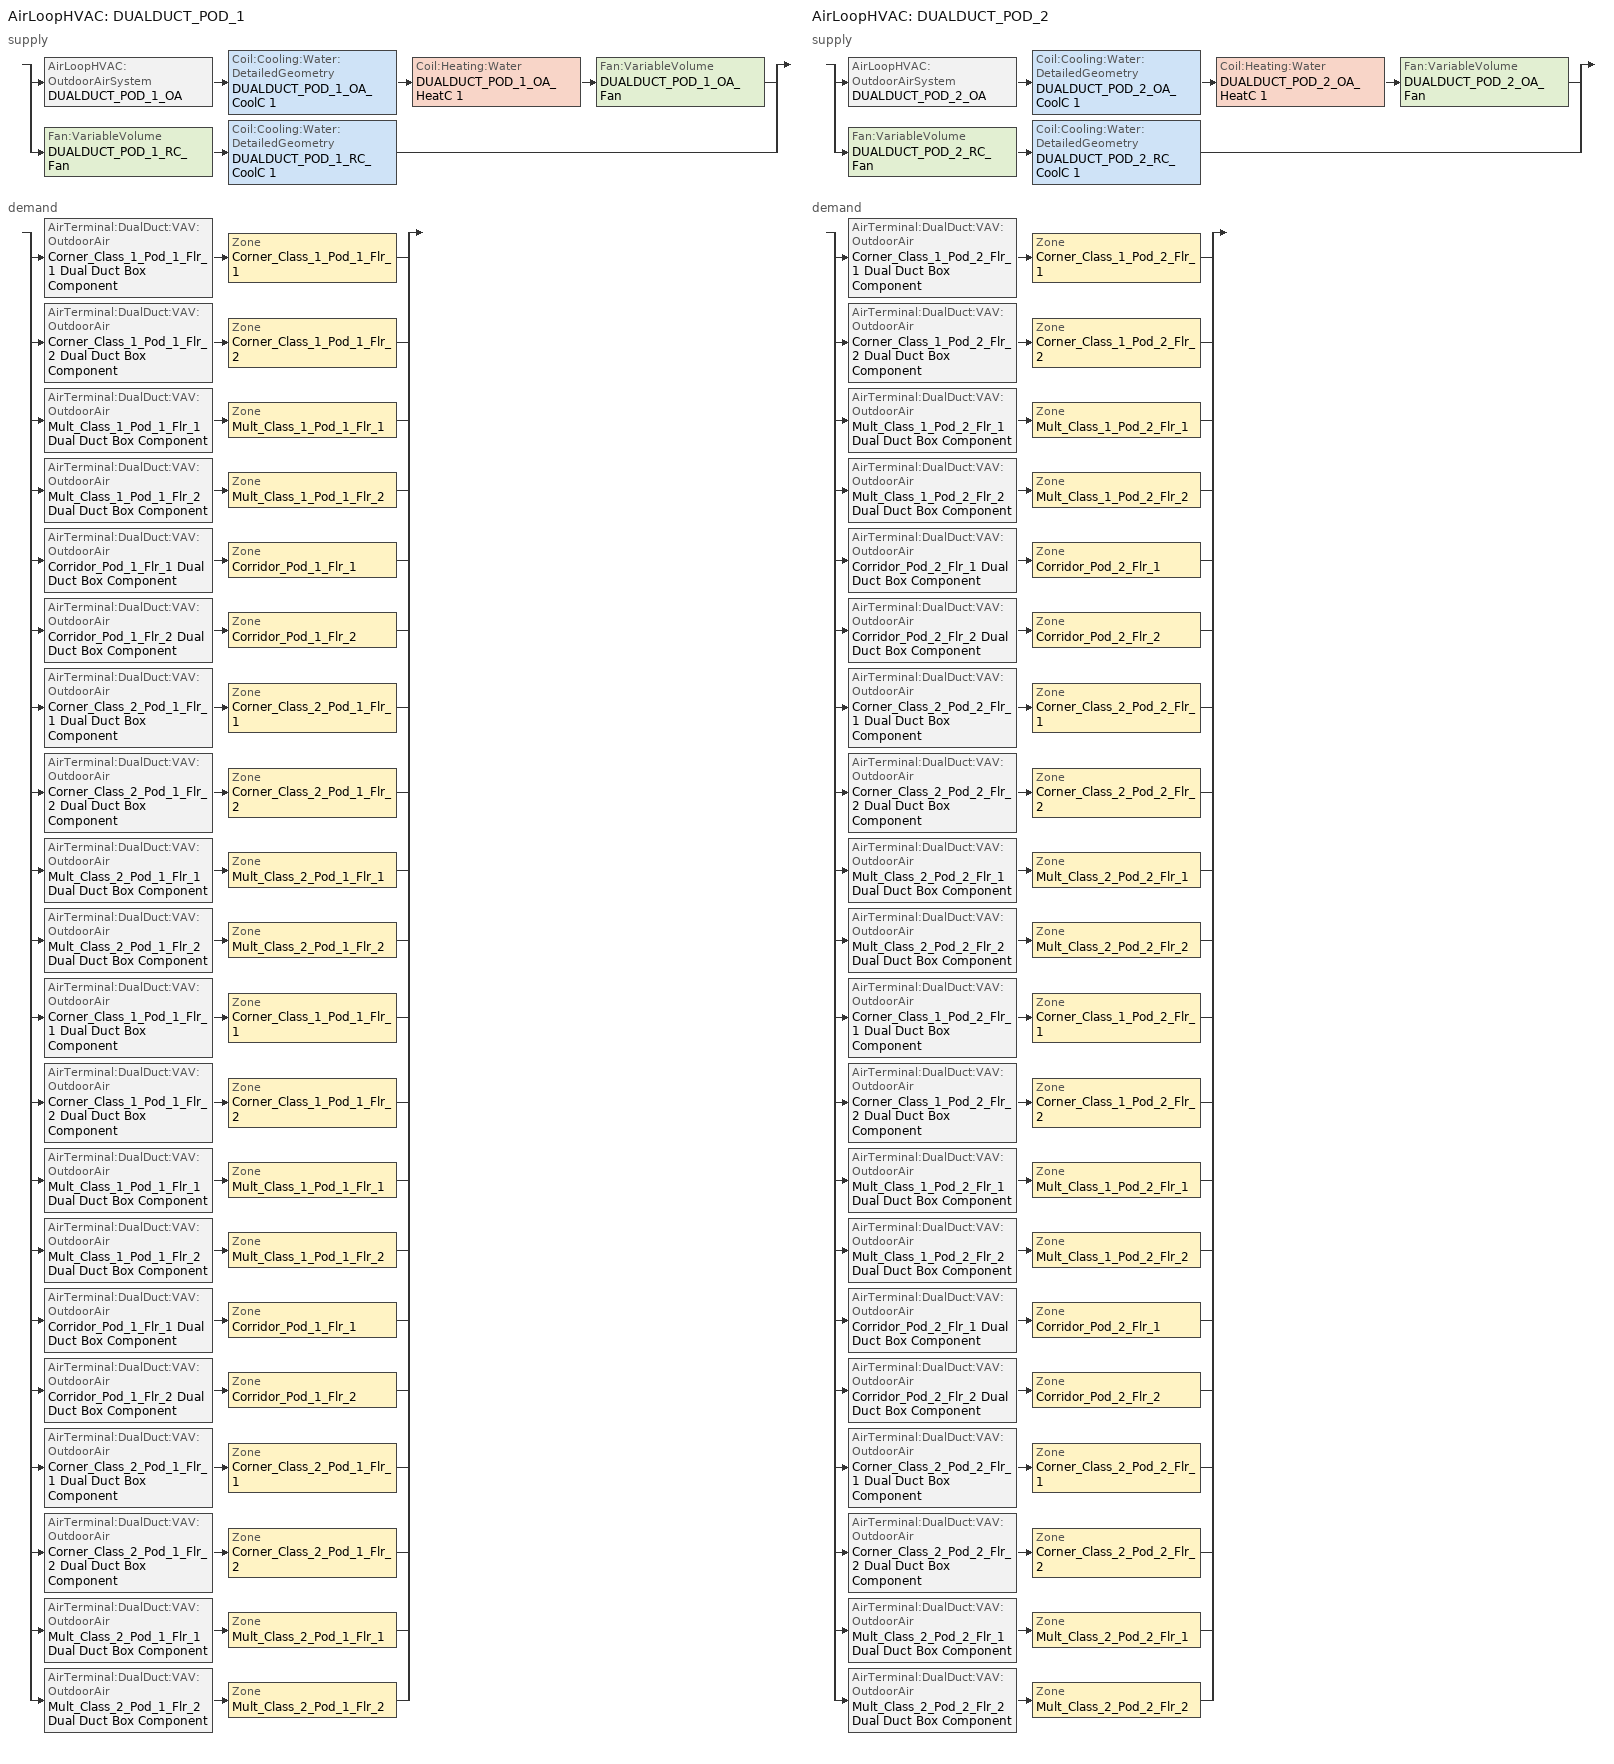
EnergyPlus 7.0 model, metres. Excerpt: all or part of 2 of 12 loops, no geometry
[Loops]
AirLoopHVAC 'DUALDUCT_POD_1'
 supply: split
  | AirLoopHVAC:OutdoorAirSystem 'DUALDUCT_POD_1_OA' > Coil:Cooling:Water:DetailedGeometry 'DUALDUCT_POD_1_OA_CoolC 1' > Coil:Heating:Water 'DUALDUCT_POD_1_OA_HeatC 1' > Fan:VariableVolume 'DUALDUCT_POD_1_OA_Fan'
  | Fan:VariableVolume 'DUALDUCT_POD_1_RC_Fan' > Coil:Cooling:Water:DetailedGeometry 'DUALDUCT_POD_1_RC_CoolC 1'
 demand: split
  | AirTerminal:DualDuct:VAV:OutdoorAir 'Corner_Class_1_Pod_1_Flr_1 Dual Duct Box Component' > Zone 'Corner_Class_1_Pod_1_Flr_1'
  | AirTerminal:DualDuct:VAV:OutdoorAir 'Corner_Class_1_Pod_1_Flr_2 Dual Duct Box Component' > Zone 'Corner_Class_1_Pod_1_Flr_2'
  | AirTerminal:DualDuct:VAV:OutdoorAir 'Mult_Class_1_Pod_1_Flr_1 Dual Duct Box Component' > Zone 'Mult_Class_1_Pod_1_Flr_1'
  | AirTerminal:DualDuct:VAV:OutdoorAir 'Mult_Class_1_Pod_1_Flr_2 Dual Duct Box Component' > Zone 'Mult_Class_1_Pod_1_Flr_2'
  | AirTerminal:DualDuct:VAV:OutdoorAir 'Corridor_Pod_1_Flr_1 Dual Duct Box Component' > Zone 'Corridor_Pod_1_Flr_1'
  | AirTerminal:DualDuct:VAV:OutdoorAir 'Corridor_Pod_1_Flr_2 Dual Duct Box Component' > Zone 'Corridor_Pod_1_Flr_2'
  | AirTerminal:DualDuct:VAV:OutdoorAir 'Corner_Class_2_Pod_1_Flr_1 Dual Duct Box Component' > Zone 'Corner_Class_2_Pod_1_Flr_1'
  | AirTerminal:DualDuct:VAV:OutdoorAir 'Corner_Class_2_Pod_1_Flr_2 Dual Duct Box Component' > Zone 'Corner_Class_2_Pod_1_Flr_2'
  | AirTerminal:DualDuct:VAV:OutdoorAir 'Mult_Class_2_Pod_1_Flr_1 Dual Duct Box Component' > Zone 'Mult_Class_2_Pod_1_Flr_1'
  | AirTerminal:DualDuct:VAV:OutdoorAir 'Mult_Class_2_Pod_1_Flr_2 Dual Duct Box Component' > Zone 'Mult_Class_2_Pod_1_Flr_2'
  | AirTerminal:DualDuct:VAV:OutdoorAir 'Corner_Class_1_Pod_1_Flr_1 Dual Duct Box Component' > Zone 'Corner_Class_1_Pod_1_Flr_1'
  | AirTerminal:DualDuct:VAV:OutdoorAir 'Corner_Class_1_Pod_1_Flr_2 Dual Duct Box Component' > Zone 'Corner_Class_1_Pod_1_Flr_2'
  | AirTerminal:DualDuct:VAV:OutdoorAir 'Mult_Class_1_Pod_1_Flr_1 Dual Duct Box Component' > Zone 'Mult_Class_1_Pod_1_Flr_1'
  | AirTerminal:DualDuct:VAV:OutdoorAir 'Mult_Class_1_Pod_1_Flr_2 Dual Duct Box Component' > Zone 'Mult_Class_1_Pod_1_Flr_2'
  | AirTerminal:DualDuct:VAV:OutdoorAir 'Corridor_Pod_1_Flr_1 Dual Duct Box Component' > Zone 'Corridor_Pod_1_Flr_1'
  | AirTerminal:DualDuct:VAV:OutdoorAir 'Corridor_Pod_1_Flr_2 Dual Duct Box Component' > Zone 'Corridor_Pod_1_Flr_2'
  | AirTerminal:DualDuct:VAV:OutdoorAir 'Corner_Class_2_Pod_1_Flr_1 Dual Duct Box Component' > Zone 'Corner_Class_2_Pod_1_Flr_1'
  | AirTerminal:DualDuct:VAV:OutdoorAir 'Corner_Class_2_Pod_1_Flr_2 Dual Duct Box Component' > Zone 'Corner_Class_2_Pod_1_Flr_2'
  | AirTerminal:DualDuct:VAV:OutdoorAir 'Mult_Class_2_Pod_1_Flr_1 Dual Duct Box Component' > Zone 'Mult_Class_2_Pod_1_Flr_1'
  | AirTerminal:DualDuct:VAV:OutdoorAir 'Mult_Class_2_Pod_1_Flr_2 Dual Duct Box Component' > Zone 'Mult_Class_2_Pod_1_Flr_2'
AirLoopHVAC 'DUALDUCT_POD_2'
 supply: split
  | AirLoopHVAC:OutdoorAirSystem 'DUALDUCT_POD_2_OA' > Coil:Cooling:Water:DetailedGeometry 'DUALDUCT_POD_2_OA_CoolC 1' > Coil:Heating:Water 'DUALDUCT_POD_2_OA_HeatC 1' > Fan:VariableVolume 'DUALDUCT_POD_2_OA_Fan'
  | Fan:VariableVolume 'DUALDUCT_POD_2_RC_Fan' > Coil:Cooling:Water:DetailedGeometry 'DUALDUCT_POD_2_RC_CoolC 1'
 demand: split
  | AirTerminal:DualDuct:VAV:OutdoorAir 'Corner_Class_1_Pod_2_Flr_1 Dual Duct Box Component' > Zone 'Corner_Class_1_Pod_2_Flr_1'
  | AirTerminal:DualDuct:VAV:OutdoorAir 'Corner_Class_1_Pod_2_Flr_2 Dual Duct Box Component' > Zone 'Corner_Class_1_Pod_2_Flr_2'
  | AirTerminal:DualDuct:VAV:OutdoorAir 'Mult_Class_1_Pod_2_Flr_1 Dual Duct Box Component' > Zone 'Mult_Class_1_Pod_2_Flr_1'
  | AirTerminal:DualDuct:VAV:OutdoorAir 'Mult_Class_1_Pod_2_Flr_2 Dual Duct Box Component' > Zone 'Mult_Class_1_Pod_2_Flr_2'
  | AirTerminal:DualDuct:VAV:OutdoorAir 'Corridor_Pod_2_Flr_1 Dual Duct Box Component' > Zone 'Corridor_Pod_2_Flr_1'
  | AirTerminal:DualDuct:VAV:OutdoorAir 'Corridor_Pod_2_Flr_2 Dual Duct Box Component' > Zone 'Corridor_Pod_2_Flr_2'
  | AirTerminal:DualDuct:VAV:OutdoorAir 'Corner_Class_2_Pod_2_Flr_1 Dual Duct Box Component' > Zone 'Corner_Class_2_Pod_2_Flr_1'
  | AirTerminal:DualDuct:VAV:OutdoorAir 'Corner_Class_2_Pod_2_Flr_2 Dual Duct Box Component' > Zone 'Corner_Class_2_Pod_2_Flr_2'
  | AirTerminal:DualDuct:VAV:OutdoorAir 'Mult_Class_2_Pod_2_Flr_1 Dual Duct Box Component' > Zone 'Mult_Class_2_Pod_2_Flr_1'
  | AirTerminal:DualDuct:VAV:OutdoorAir 'Mult_Class_2_Pod_2_Flr_2 Dual Duct Box Component' > Zone 'Mult_Class_2_Pod_2_Flr_2'
  | AirTerminal:DualDuct:VAV:OutdoorAir 'Corner_Class_1_Pod_2_Flr_1 Dual Duct Box Component' > Zone 'Corner_Class_1_Pod_2_Flr_1'
  | AirTerminal:DualDuct:VAV:OutdoorAir 'Corner_Class_1_Pod_2_Flr_2 Dual Duct Box Component' > Zone 'Corner_Class_1_Pod_2_Flr_2'
  | AirTerminal:DualDuct:VAV:OutdoorAir 'Mult_Class_1_Pod_2_Flr_1 Dual Duct Box Component' > Zone 'Mult_Class_1_Pod_2_Flr_1'
  | AirTerminal:DualDuct:VAV:OutdoorAir 'Mult_Class_1_Pod_2_Flr_2 Dual Duct Box Component' > Zone 'Mult_Class_1_Pod_2_Flr_2'
  | AirTerminal:DualDuct:VAV:OutdoorAir 'Corridor_Pod_2_Flr_1 Dual Duct Box Component' > Zone 'Corridor_Pod_2_Flr_1'
  | AirTerminal:DualDuct:VAV:OutdoorAir 'Corridor_Pod_2_Flr_2 Dual Duct Box Component' > Zone 'Corridor_Pod_2_Flr_2'
  | AirTerminal:DualDuct:VAV:OutdoorAir 'Corner_Class_2_Pod_2_Flr_1 Dual Duct Box Component' > Zone 'Corner_Class_2_Pod_2_Flr_1'
  | AirTerminal:DualDuct:VAV:OutdoorAir 'Corner_Class_2_Pod_2_Flr_2 Dual Duct Box Component' > Zone 'Corner_Class_2_Pod_2_Flr_2'
  | AirTerminal:DualDuct:VAV:OutdoorAir 'Mult_Class_2_Pod_2_Flr_1 Dual Duct Box Component' > Zone 'Mult_Class_2_Pod_2_Flr_1'
  | AirTerminal:DualDuct:VAV:OutdoorAir 'Mult_Class_2_Pod_2_Flr_2 Dual Duct Box Component' > Zone 'Mult_Class_2_Pod_2_Flr_2'
[Sizing:Zone] Zone Cooling Design Supply Air Temperature {C}=14; Zone Heating Design Supply Air Temperature {C}=40; Zone Cooling Design Supply Air Humidity Ratio {kg-H20/kg-air}=0.0085; Zone Heating Design Supply Air Humidity Ratio {kg-H20/kg-air}=0.008; Cooling Design Air Flow Method {Flow/Zone | DesignDay | DesignDayWithLimit}=DesignDay; Cooling Minimum Air Flow Fraction=0; Heating Design Air Flow Method {Flow/Zone | DesignDay}=DesignDay; Heating Design Air Flow Rate=0; Design Zone Air Distribution Effectiveness in Cooling Mode=1; Design Zone Air Distribution Effectiveness in Heating Mode=1
Name | Design Specification Outdoor Air Object
Corner_Class_1_Pod_1_Flr_1 | Corner_Class_1_Pod_1_Flr_1 OA Design Spec
Corner_Class_1_Pod_1_Flr_2 | Corner_Class_1_Pod_1_Flr_2 OA Design Spec
Mult_Class_1_Pod_1_Flr_1 | Mult_Class_1_Pod_1_Flr_1 OA Design Spec
Mult_Class_1_Pod_1_Flr_2 | Mult_Class_1_Pod_1_Flr_2 OA Design Spec
Corridor_Pod_1_Flr_1 | Corridor_Pod_1_Flr_1 OA Design Spec
Corridor_Pod_1_Flr_2 | Corridor_Pod_1_Flr_2 OA Design Spec
Corner_Class_2_Pod_1_Flr_1 | Corner_Class_2_Pod_1_Flr_1 OA Design Spec
Corner_Class_2_Pod_1_Flr_2 | Corner_Class_2_Pod_1_Flr_2 OA Design Spec
Mult_Class_2_Pod_1_Flr_1 | Mult_Class_2_Pod_1_Flr_1 OA Design Spec
Mult_Class_2_Pod_1_Flr_2 | Mult_Class_2_Pod_1_Flr_2 OA Design Spec
Corner_Class_1_Pod_2_Flr_1 | Corner_Class_1_Pod_2_Flr_1 OA Design Spec
Corner_Class_1_Pod_2_Flr_2 | Corner_Class_1_Pod_2_Flr_2 OA Design Spec
Mult_Class_1_Pod_2_Flr_1 | Mult_Class_1_Pod_2_Flr_1 OA Design Spec
Mult_Class_1_Pod_2_Flr_2 | Mult_Class_1_Pod_2_Flr_2 OA Design Spec
Corridor_Pod_2_Flr_1 | Corridor_Pod_2_Flr_1 OA Design Spec
Corridor_Pod_2_Flr_2 | Corridor_Pod_2_Flr_2 OA Design Spec
Corner_Class_2_Pod_2_Flr_1 | Corner_Class_2_Pod_2_Flr_1 OA Design Spec
Corner_Class_2_Pod_2_Flr_2 | Corner_Class_2_Pod_2_Flr_2 OA Design Spec
Mult_Class_2_Pod_2_Flr_1 | Mult_Class_2_Pod_2_Flr_1 OA Design Spec
Mult_Class_2_Pod_2_Flr_2 | Mult_Class_2_Pod_2_Flr_2 OA Design Spec
[DesignSpecification:OutdoorAir] Outdoor Air Flow Air Changes per Hour {1/hr}=0
Name | Outdoor Air Method | Outdoor Air Flow Per Person {m3/s-person} | Outdoor Air Flow Per Zone Floor Area {m3/s-m2} | Outdoor Air Flow Per Zone {m3/s} | Outdoor Air Flow per Person {m3/s-person} | Outdoor Air Flow per Zone Floor Area {m3/s-m2} | Outdoor Air Flow per Zone {m3/s} | Outdoor Air Flow Rate Fraction Schedule
Corner_Class_1_Pod_1_Flr_1 OA Design Spec; Corner_Class_1_Pod_1_Flr_2 OA Design Spec; Mult_Class_1_Pod_1_Flr_1 OA Design Spec; Mult_Class_1_Pod_1_Flr_2 OA Design Spec; Corner_Class_2_Pod_1_Flr_1 OA Design Spec; Corner_Class_2_Pod_1_Flr_2 OA Design Spec; Mult_Class_2_Pod_1_Flr_1 OA Design Spec; Mult_Class_2_Pod_1_Flr_2 OA Design Spec; Corner_Class_1_Pod_2_Flr_1 OA Design Spec; Corner_Class_1_Pod_2_Flr_2 OA Design Spec; Mult_Class_1_Pod_2_Flr_1 OA Design Spec; Mult_Class_1_Pod_2_Flr_2 OA Design Spec; Corner_Class_2_Pod_2_Flr_1 OA Design Spec; Corner_Class_2_Pod_2_Flr_2 OA Design Spec; Mult_Class_2_Pod_2_Flr_1 OA Design Spec; Mult_Class_2_Pod_2_Flr_2 OA Design Spec | Sum | 0.004719 | 0.00061 | 0
Corner_Class_1_Pod_1_Flr_1 Dual Duct Box OA Design Spec; Corner_Class_1_Pod_1_Flr_2 Dual Duct Box OA Design Spec; Mult_Class_1_Pod_1_Flr_1 Dual Duct Box OA Design Spec; Mult_Class_1_Pod_1_Flr_2 Dual Duct Box OA Design Spec; Corner_Class_2_Pod_1_Flr_1 Dual Duct Box OA Design Spec; Corner_Class_2_Pod_1_Flr_2 Dual Duct Box OA Design Spec; Mult_Class_2_Pod_1_Flr_1 Dual Duct Box OA Design Spec; Mult_Class_2_Pod_1_Flr_2 Dual Duct Box OA Design Spec; Corner_Class_1_Pod_2_Flr_1 Dual Duct Box OA Design Spec; Corner_Class_1_Pod_2_Flr_2 Dual Duct Box OA Design Spec; Mult_Class_1_Pod_2_Flr_1 Dual Duct Box OA Design Spec; Mult_Class_1_Pod_2_Flr_2 Dual Duct Box OA Design Spec; Corner_Class_2_Pod_2_Flr_1 Dual Duct Box OA Design Spec; Corner_Class_2_Pod_2_Flr_2 Dual Duct Box OA Design Spec; Mult_Class_2_Pod_2_Flr_1 Dual Duct Box OA Design Spec; Mult_Class_2_Pod_2_Flr_2 Dual Duct Box OA Design Spec | Sum |  |  |  | 0.004719 | 0.00061 | 0 | MinOA_Sched
Corridor_Pod_1_Flr_1 OA Design Spec; Corridor_Pod_1_Flr_2 OA Design Spec; Corridor_Pod_2_Flr_1 OA Design Spec; Corridor_Pod_2_Flr_2 OA Design Spec | Flow/Zone | 0 | 0 | 0.0976
Corridor_Pod_1_Flr_1 Dual Duct Box OA Design Spec; Corridor_Pod_1_Flr_2 Dual Duct Box OA Design Spec; Corridor_Pod_2_Flr_1 Dual Duct Box OA Design Spec; Corridor_Pod_2_Flr_2 Dual Duct Box OA Design Spec | Flow/Zone |  |  |  | 0 | 0 | 0.0976 | MinOA_Sched
[ZoneControl:Thermostat] Control Type Schedule=Dual Zone Control Type Sched
Name | Zone | Control 1
Corner_Class_1_Pod_1_Flr_1 Thermostat | Corner_Class_1_Pod_1_Flr_1 | Corner_Class_1_Pod_1_Flr_1 DualSPSched
Corner_Class_1_Pod_1_Flr_2 Thermostat | Corner_Class_1_Pod_1_Flr_2 | Corner_Class_1_Pod_1_Flr_2 DualSPSched
Mult_Class_1_Pod_1_Flr_1 Thermostat | Mult_Class_1_Pod_1_Flr_1 | Mult_Class_1_Pod_1_Flr_1 DualSPSched
Mult_Class_1_Pod_1_Flr_2 Thermostat | Mult_Class_1_Pod_1_Flr_2 | Mult_Class_1_Pod_1_Flr_2 DualSPSched
Corridor_Pod_1_Flr_1 Thermostat | Corridor_Pod_1_Flr_1 | Corridor_Pod_1_Flr_1 DualSPSched
Corridor_Pod_1_Flr_2 Thermostat | Corridor_Pod_1_Flr_2 | Corridor_Pod_1_Flr_2 DualSPSched
Corner_Class_2_Pod_1_Flr_1 Thermostat | Corner_Class_2_Pod_1_Flr_1 | Corner_Class_2_Pod_1_Flr_1 DualSPSched
Corner_Class_2_Pod_1_Flr_2 Thermostat | Corner_Class_2_Pod_1_Flr_2 | Corner_Class_2_Pod_1_Flr_2 DualSPSched
Mult_Class_2_Pod_1_Flr_1 Thermostat | Mult_Class_2_Pod_1_Flr_1 | Mult_Class_2_Pod_1_Flr_1 DualSPSched
Mult_Class_2_Pod_1_Flr_2 Thermostat | Mult_Class_2_Pod_1_Flr_2 | Mult_Class_2_Pod_1_Flr_2 DualSPSched
Corner_Class_1_Pod_2_Flr_1 Thermostat | Corner_Class_1_Pod_2_Flr_1 | Corner_Class_1_Pod_2_Flr_1 DualSPSched
Corner_Class_1_Pod_2_Flr_2 Thermostat | Corner_Class_1_Pod_2_Flr_2 | Corner_Class_1_Pod_2_Flr_2 DualSPSched
Mult_Class_1_Pod_2_Flr_1 Thermostat | Mult_Class_1_Pod_2_Flr_1 | Mult_Class_1_Pod_2_Flr_1 DualSPSched
Mult_Class_1_Pod_2_Flr_2 Thermostat | Mult_Class_1_Pod_2_Flr_2 | Mult_Class_1_Pod_2_Flr_2 DualSPSched
Corridor_Pod_2_Flr_1 Thermostat | Corridor_Pod_2_Flr_1 | Corridor_Pod_2_Flr_1 DualSPSched
Corridor_Pod_2_Flr_2 Thermostat | Corridor_Pod_2_Flr_2 | Corridor_Pod_2_Flr_2 DualSPSched
Corner_Class_2_Pod_2_Flr_1 Thermostat | Corner_Class_2_Pod_2_Flr_1 | Corner_Class_2_Pod_2_Flr_1 DualSPSched
Corner_Class_2_Pod_2_Flr_2 Thermostat | Corner_Class_2_Pod_2_Flr_2 | Corner_Class_2_Pod_2_Flr_2 DualSPSched
Mult_Class_2_Pod_2_Flr_1 Thermostat | Mult_Class_2_Pod_2_Flr_1 | Mult_Class_2_Pod_2_Flr_1 DualSPSched
Mult_Class_2_Pod_2_Flr_2 Thermostat | Mult_Class_2_Pod_2_Flr_2 | Mult_Class_2_Pod_2_Flr_2 DualSPSched
[ThermostatSetpoint:DualSetpoint] Heating Setpoint Temperature Schedule=HtgSetP_Sch; Cooling Setpoint Temperature Schedule=ClgSetP_Sch
Corner_Class_1_Pod_1_Flr_1 DualSPSched; Corner_Class_1_Pod_1_Flr_2 DualSPSched; Mult_Class_1_Pod_1_Flr_1 DualSPSched; Mult_Class_1_Pod_1_Flr_2 DualSPSched; Corridor_Pod_1_Flr_1 DualSPSched; Corridor_Pod_1_Flr_2 DualSPSched; Corner_Class_2_Pod_1_Flr_1 DualSPSched; Corner_Class_2_Pod_1_Flr_2 DualSPSched; Mult_Class_2_Pod_1_Flr_1 DualSPSched; Mult_Class_2_Pod_1_Flr_2 DualSPSched; Corner_Class_1_Pod_2_Flr_1 DualSPSched; Corner_Class_1_Pod_2_Flr_2 DualSPSched; Mult_Class_1_Pod_2_Flr_1 DualSPSched; Mult_Class_1_Pod_2_Flr_2 DualSPSched; Corridor_Pod_2_Flr_1 DualSPSched; Corridor_Pod_2_Flr_2 DualSPSched; Corner_Class_2_Pod_2_Flr_1 DualSPSched; Corner_Class_2_Pod_2_Flr_2 DualSPSched; Mult_Class_2_Pod_2_Flr_1 DualSPSched; Mult_Class_2_Pod_2_Flr_2 DualSPSched
[Zone equipment]
Corner_Class_1_Pod_1_Flr_1: Corner_Class_1_Pod_1_Flr_1 Dual Duct Box Component, Corner_Class_1_Pod_1_Flr_1 Baseboard Heater
Corner_Class_1_Pod_1_Flr_2: Corner_Class_1_Pod_1_Flr_2 Dual Duct Box Component, Corner_Class_1_Pod_1_Flr_2 Baseboard Heater
Mult_Class_1_Pod_1_Flr_1: Mult_Class_1_Pod_1_Flr_1 Dual Duct Box Component, Mult_Class_1_Pod_1_Flr_1 Baseboard Heater
Mult_Class_1_Pod_1_Flr_2: Mult_Class_1_Pod_1_Flr_2 Dual Duct Box Component, Mult_Class_1_Pod_1_Flr_2 Baseboard Heater
Corridor_Pod_1_Flr_1: Corridor_Pod_1_Flr_1 Dual Duct Box Component, Corridor_Pod_1_Flr_1 Baseboard Heater
Corridor_Pod_1_Flr_2: Corridor_Pod_1_Flr_2 Dual Duct Box Component, Corridor_Pod_1_Flr_2 Baseboard Heater
Corner_Class_2_Pod_1_Flr_1: Corner_Class_2_Pod_1_Flr_1 Dual Duct Box Component, Corner_Class_2_Pod_1_Flr_1 Baseboard Heater
Corner_Class_2_Pod_1_Flr_2: Corner_Class_2_Pod_1_Flr_2 Dual Duct Box Component, Corner_Class_2_Pod_1_Flr_2 Baseboard Heater
Mult_Class_2_Pod_1_Flr_1: Mult_Class_2_Pod_1_Flr_1 Dual Duct Box Component, Mult_Class_2_Pod_1_Flr_1 Baseboard Heater
Mult_Class_2_Pod_1_Flr_2: Mult_Class_2_Pod_1_Flr_2 Dual Duct Box Component, Mult_Class_2_Pod_1_Flr_2 Baseboard Heater
Corner_Class_1_Pod_2_Flr_1: Corner_Class_1_Pod_2_Flr_1 Dual Duct Box Component, Corner_Class_1_Pod_2_Flr_1 Baseboard Heater
Corner_Class_1_Pod_2_Flr_2: Corner_Class_1_Pod_2_Flr_2 Dual Duct Box Component, Corner_Class_1_Pod_2_Flr_2 Baseboard Heater
Mult_Class_1_Pod_2_Flr_1: Mult_Class_1_Pod_2_Flr_1 Dual Duct Box Component, Mult_Class_1_Pod_2_Flr_1 Baseboard Heater
Mult_Class_1_Pod_2_Flr_2: Mult_Class_1_Pod_2_Flr_2 Dual Duct Box Component, Mult_Class_1_Pod_2_Flr_2 Baseboard Heater
Corridor_Pod_2_Flr_1: Corridor_Pod_2_Flr_1 Dual Duct Box Component, Corridor_Pod_2_Flr_1 Baseboard Heater
Corridor_Pod_2_Flr_2: Corridor_Pod_2_Flr_2 Dual Duct Box Component, Corridor_Pod_2_Flr_2 Baseboard Heater
Corner_Class_2_Pod_2_Flr_1: Corner_Class_2_Pod_2_Flr_1 Dual Duct Box Component, Corner_Class_2_Pod_2_Flr_1 Baseboard Heater
Corner_Class_2_Pod_2_Flr_2: Corner_Class_2_Pod_2_Flr_2 Dual Duct Box Component, Corner_Class_2_Pod_2_Flr_2 Baseboard Heater
Mult_Class_2_Pod_2_Flr_1: Mult_Class_2_Pod_2_Flr_1 Dual Duct Box Component, Mult_Class_2_Pod_2_Flr_1 Baseboard Heater
Mult_Class_2_Pod_2_Flr_2: Mult_Class_2_Pod_2_Flr_2 Dual Duct Box Component, Mult_Class_2_Pod_2_Flr_2 Baseboard Heater
[AirTerminal:DualDuct:VAV:OutdoorAir] Availability Schedule=ALWAYS_ON; Maximum Damper Air Flow Rate {m3/s}=AUTOSIZE
Name | Design Specification Outdoor Air Object | Per Person Ventilation Rate Mode
Corner_Class_1_Pod_1_Flr_1 Dual Duct Box Component | Corner_Class_1_Pod_1_Flr_1 Dual Duct Box OA Design Spec | CurrentOccupancy
Corner_Class_1_Pod_1_Flr_2 Dual Duct Box Component | Corner_Class_1_Pod_1_Flr_2 Dual Duct Box OA Design Spec | CurrentOccupancy
Mult_Class_1_Pod_1_Flr_1 Dual Duct Box Component | Mult_Class_1_Pod_1_Flr_1 Dual Duct Box OA Design Spec | CurrentOccupancy
Mult_Class_1_Pod_1_Flr_2 Dual Duct Box Component | Mult_Class_1_Pod_1_Flr_2 Dual Duct Box OA Design Spec | CurrentOccupancy
Corridor_Pod_1_Flr_1 Dual Duct Box Component | Corridor_Pod_1_Flr_1 Dual Duct Box OA Design Spec | DesignOccupancy
Corridor_Pod_1_Flr_2 Dual Duct Box Component | Corridor_Pod_1_Flr_2 Dual Duct Box OA Design Spec | DesignOccupancy
Corner_Class_2_Pod_1_Flr_1 Dual Duct Box Component | Corner_Class_2_Pod_1_Flr_1 Dual Duct Box OA Design Spec | CurrentOccupancy
Corner_Class_2_Pod_1_Flr_2 Dual Duct Box Component | Corner_Class_2_Pod_1_Flr_2 Dual Duct Box OA Design Spec | CurrentOccupancy
Mult_Class_2_Pod_1_Flr_1 Dual Duct Box Component | Mult_Class_2_Pod_1_Flr_1 Dual Duct Box OA Design Spec | CurrentOccupancy
Mult_Class_2_Pod_1_Flr_2 Dual Duct Box Component | Mult_Class_2_Pod_1_Flr_2 Dual Duct Box OA Design Spec | CurrentOccupancy
Corner_Class_1_Pod_2_Flr_1 Dual Duct Box Component | Corner_Class_1_Pod_2_Flr_1 Dual Duct Box OA Design Spec | CurrentOccupancy
Corner_Class_1_Pod_2_Flr_2 Dual Duct Box Component | Corner_Class_1_Pod_2_Flr_2 Dual Duct Box OA Design Spec | CurrentOccupancy
Mult_Class_1_Pod_2_Flr_1 Dual Duct Box Component | Mult_Class_1_Pod_2_Flr_1 Dual Duct Box OA Design Spec | CurrentOccupancy
Mult_Class_1_Pod_2_Flr_2 Dual Duct Box Component | Mult_Class_1_Pod_2_Flr_2 Dual Duct Box OA Design Spec | CurrentOccupancy
Corridor_Pod_2_Flr_1 Dual Duct Box Component | Corridor_Pod_2_Flr_1 Dual Duct Box OA Design Spec | DesignOccupancy
Corridor_Pod_2_Flr_2 Dual Duct Box Component | Corridor_Pod_2_Flr_2 Dual Duct Box OA Design Spec | DesignOccupancy
Corner_Class_2_Pod_2_Flr_1 Dual Duct Box Component | Corner_Class_2_Pod_2_Flr_1 Dual Duct Box OA Design Spec | CurrentOccupancy
Corner_Class_2_Pod_2_Flr_2 Dual Duct Box Component | Corner_Class_2_Pod_2_Flr_2 Dual Duct Box OA Design Spec | CurrentOccupancy
Mult_Class_2_Pod_2_Flr_1 Dual Duct Box Component | Mult_Class_2_Pod_2_Flr_1 Dual Duct Box OA Design Spec | CurrentOccupancy
Mult_Class_2_Pod_2_Flr_2 Dual Duct Box Component | Mult_Class_2_Pod_2_Flr_2 Dual Duct Box OA Design Spec | CurrentOccupancy
[AirLoopHVAC] Design Supply Air Flow Rate {m3/s}=AUTOSIZE
DUALDUCT_POD_1; DUALDUCT_POD_2
[Controller:WaterCoil] Control Variable {Temperature | HumidityRatio | TemperatureAndHumidityRatio | Flow}=Temperature; Maximum Actuated Flow {m3/s}=AUTOSIZE; Minimum Actuated Flow {m3/s}=0
Name | Action {Normal | Reverse} | Actuator Variable {Flow} | Actuator Variable {FLOW} | Controller Convergence Tolerance {delta C} [Delta temp from setpoint]
DUALDUCT_POD_1_OA_CoolC 1_Controller; DUALDUCT_POD_1_RC_CoolC 1_Controller; DUALDUCT_POD_2_OA_CoolC 1_Controller; DUALDUCT_POD_2_RC_CoolC 1_Controller | Reverse | Flow
DUALDUCT_POD_1_OA_HeatC 1_Controller; DUALDUCT_POD_2_OA_HeatC 1_Controller | Normal |  | Flow | 0.0001
[SetpointManager:Scheduled] Control Variable {Temperature | Others}=Temperature
Name | Schedule | Setpoint Node or NodeList
DUALDUCT_POD_1 SAT Setpoint | DOAS_SAT_Sch | DUALDUCT_POD_1 Supply Equipment Outlet Node
DUALDUCT_POD_1 RC SAT Setpoint | Cold_Deck_SAT_Sch | DUALDUCT_POD_1 Recirc Supply Equipment Outlet Node
DUALDUCT_POD_2 SAT Setpoint | DOAS_SAT_Sch | DUALDUCT_POD_2 Supply Equipment Outlet Node
DUALDUCT_POD_2 RC SAT Setpoint | Cold_Deck_SAT_Sch | DUALDUCT_POD_2 Recirc Supply Equipment Outlet Node
[SetpointManager:MixedAir]
Name | Control Variable {Temperature} | Setpoint Node or NodeList | Control Variable
DUALDUCT_POD_1_OA_CoolC 1 SAT Manager | Temperature | DUALDUCT_POD_1_OA_CoolC 1-DUALDUCT_POD_1_OA_HeatC 1Node
DUALDUCT_POD_1_OA_HeatC 1 SAT Manager | Temperature | DUALDUCT_POD_1_OA_HeatC 1-DUALDUCT_POD_1_OA_FanNode
DUALDUCT_POD_1 ERV Mixed Air Temp Manager |  | DUALDUCT_POD_1_OAOutside Air Heat Recovery-DUALDUCT_POD_1_OAMixing BoxNode | Temperature
DUALDUCT_POD_2_OA_CoolC 1 SAT Manager | Temperature | DUALDUCT_POD_2_OA_CoolC 1-DUALDUCT_POD_2_OA_HeatC 1Node
DUALDUCT_POD_2_OA_HeatC 1 SAT Manager | Temperature | DUALDUCT_POD_2_OA_HeatC 1-DUALDUCT_POD_2_OA_FanNode
DUALDUCT_POD_2 ERV Mixed Air Temp Manager |  | DUALDUCT_POD_2_OAOutside Air Heat Recovery-DUALDUCT_POD_2_OAMixing BoxNode | Temperature
[Sizing:System] Type Of Load To Size On=SENSIBLE; Design Outdoor Air Flow Rate {m3/s}=AUTOSIZE; Minimum System Air Flow Ratio=1; Preheat Design Temperature {C}=7; Preheat Design Humidity Ratio {kg-H2O/kg-air}=0.008; Precool Design Temperature {C}=12.8; Precool Design Humidity Ratio {kg-H2O/kg-air}=0.008; Central Cooling Design Supply Air Temperature {C}=12.8; Central Heating Design Supply Air Temperature {C}=40; Sizing Option {Coincident | NonCoincident}=NonCoincident; 100% Outdoor Air in Cooling {Yes | No}=No; 100% Outdoor Air in Heating {Yes | No}=No; Central Cooling Design Supply Air Humidity Ratio {kg-H2O/kg-air}=0.0085; Central Heating Design Supply Air Humidity Ratio {kg-H2O/kg-air}=0.008; Cooling Design Air Flow Method=DesignDay; Cooling Design Air Flow Rate {m3/s}=0; Heating Design Air Flow Method=DesignDay; Heating Design Air Flow Rate {m3/s}=0; System Outdoor Air Method { ZoneSum | VentilationRateProcedure }=VentilationRateProcedure
DUALDUCT_POD_1; DUALDUCT_POD_2
[HeatExchanger:AirToAir:SensibleAndLatent] Availability Schedule=ALWAYS_ON; Nominal Supply Air Flow Rate {m3/s}=AUTOSIZE; Sensible Effectiveness at 100% Heating Air Flow=0.75; Latent Effectiveness at 100% Heating Air Flow=0.69; Sensible Effectiveness at 75% Heating Air Flow=0.75; Latent Effectiveness at 75% Heating Air Flow=0.69; Sensible Effectiveness at 100% Cooling Air Flow=0.75; Latent Effectiveness at 100% Cooling Air Flow=0.69; Sensible Effectiveness at 75% Cooling Air Flow=0.75; Latent Effectiveness at 75% Cooling Air Flow=0.69; Nominal Electric Power {W}=0; Supply Outlet Temperature Control {YES | NO}=Yes; Heat Exchanger Type { Plate | Rotary }=Plate; Frost Control Type { None | ExhaustAirRecirculation | ExhaustOnly | MinimumExhaustTemperature }=ExhaustOnly; Threshold Temperature {C}=-23.3; Initial Defrost Time Fraction {min/min}=0.167; Rate of Defrost Time Fraction Increase {min/min per deg C}=0.024; Economizer Lockout=No
DUALDUCT_POD_1_OAOutside Air Heat Recovery; DUALDUCT_POD_2_OAOutside Air Heat Recovery
[Controller:OutdoorAir] Minimum Outdoor Air Flow Rate {m3/s}=0; Maximum Outdoor Air Flow Rate {m3/s}=AUTOSIZE; Economizer Control Type=NoEconomizer; Economizer Control Action Type=ModulateFlow; Economizer Maximum Limit Dry-Bulb Temperature {C}=28; Economizer Maximum Limit Enthalpy {J/kg}=64000; Economizer Minimum Limit Dry-Bulb Temperature {C}=-100; Lockout Type=NoLockout; Minimum Limit Type=FixedMinimum; Minimum Outdoor Air Schedule=MinOA_Sched; High Humidity Control=No; Heat Recovery Bypass Control Type=BypassWhenOAFlowGreaterThanMinimum
Name | Minimum Fraction of Outdoor Air Schedule
DUALDUCT_POD_1_OA_Controller | DUALDUCT_POD_1_OAMinOAFracSchedule
DUALDUCT_POD_2_OA_Controller | DUALDUCT_POD_2_OAMinOAFracSchedule
[Coil:Cooling:Water:DetailedGeometry] Availability Schedule=ALWAYS_ON; Maximum Water Flow Rate {m3/s}=AUTOSIZE; Tube Outside Surface Area  {m2}=AUTOSIZE; Total Tube Inside Area {m2}=AUTOSIZE; Fin Surface Area {m2}=AUTOSIZE; Minimum Airflow Area {m2}=AUTOSIZE; Coil Depth {m}=AUTOSIZE; Fin Diameter {m}=AUTOSIZE; Fin Thickness {m}=0.0015; Tube Inside Diameter  {m}=0.01445; Tube Outside Diameter {m}=0.0159; Tube Thermal Conductivity {W/m-K}=386; Fin Thermal Conductivity {W/m-K}=204; Fin Spacing {m}=0.0018; Tube Depth Spacing {m}=0.026; Number of Tube Rows=6; Number of Tubes per Row=AUTOSIZE
DUALDUCT_POD_1_OA_CoolC 1; DUALDUCT_POD_1_RC_CoolC 1; DUALDUCT_POD_2_OA_CoolC 1; DUALDUCT_POD_2_RC_CoolC 1
[Coil:Heating:Water] Availability Schedule=ALWAYS_ON; U-Factor Times Area Value {W/K}=AUTOSIZE; Maximum Water Flow Rate {m3/s}=AUTOSIZE; Coil Peformance input method=UFactorTimesAreaAndDesignWaterFlowRate; Nominal Capacity=AUTOSIZE; Design Inlet Water Temperature=82.2; Design Inlet Air Temperature=16.6; Design Outlet Water Temperature=71.1; Design Outlet Air Temperature=32.2; Rated Ratio for Air and Water Convection=1
DUALDUCT_POD_1_OA_HeatC 1; DUALDUCT_POD_2_OA_HeatC 1
[Fan:VariableVolume] Availability Schedule=HVACOperationSchd; Fan Efficiency=0.69; Pressure Rise {Pa}=1125; Maximum Flow Rate {m3/s}=AUTOSIZE; Motor Efficiency=0.9; Motor In Airstream Fraction=1; Fan Coefficient 1=0.0407599; Fan Coefficient 2=0.088045; Fan Coefficient 3=-0.0729261; Fan Coefficient 4=0.94374; Fan Coefficient 5=0
Name | Fan Power Minimum Flow Rate Input Method {Fraction | FixedFlowRate} | Fan Power Minimum Air Flow Rate {m3/s} | Fan Power Minimum Flow Fraction
DUALDUCT_POD_1_OA_Fan; DUALDUCT_POD_2_OA_Fan | FixedFlowRate | 0
DUALDUCT_POD_1_RC_Fan; DUALDUCT_POD_2_RC_Fan | Fraction |  | 0.6
[Schedule:Compact]
HtgSetP_Sch: Temperature, Through: 6/30, For: WinterDesignDay, Until: 24:00, 21.7, For: Weekdays, Until: 06:00, 15.6, Until: 18:00, 21.7, Until: 24:00, 15.6, For: AllOtherDays, Until: 24:00, 15.6, Through: 9/1, For: WinterDesignDay, Until: 24:00, 21.7, For: Weekdays, Until: 08:00, 15.6, Until: 13:00, 21.7, Until: 24:00, 15.6, For: AllOtherDays, Until: 24:00, 15.6, Through: 12/31, For: WinterDesignDay, Until: 24:00, 21.7, For: Weekdays, Until: 06:00, 15.6, Until: 18:00, 21.7, Until: 24:00, 15.6, For: AllOtherDays, Until: 24:00, 15.6
ClgSetP_Sch: Temperature, Through: 6/30, For: SummerDesignDay, Until: 24:00, 23.3, For: Weekdays, Until: 06:00, 27.2, Until: 18:00, 23.3, Until: 24:00, 27.2, For: AllOtherDays, Until: 24:00, 27.2, Through: 9/1, For: SummerDesignDay, Until: 24:00, 23.3, For: Weekdays, Until: 08:00, 27.2, Until: 13:00, 23.3, Until: 24:00, 27.2, For: AllOtherDays, Until: 24:00, 27.2, Through: 12/31, For: SummerDesignDay, Until: 24:00, 23.3, For: Weekdays, Until: 06:00, 27.2, Until: 18:00, 23.3, Until: 24:00, 27.2, For: AllOtherDays, Until: 24:00, 27.2
Always_On; HvacOperationSchd: On/Off, Through: 12/31, For: AllDays, Until: 24:00, 1
Dual Zone Control Type Sched: Control Type, Through: 12/31, For: AllDays, Until: 24:00, 4
MinOA_Sched: On/Off, Through: 6/30, For: WinterDesignDay SummerDesignDay, Until: 24:00, 1, For: Weekdays, Until: 06:00, 0, Until: 18:00, 1, Until: 24:00, 0, For: AllOtherDays, Until: 24:00, 0, Through: 9/1, For: WinterDesignDay SummerDesignDay, Until: 24:00, 1, For: Weekdays, Until: 08:00, 0, Until: 13:00, 1, Until: 24:00, 0, For: AllOtherDays, Until: 24:00, 0, Through: 12/31, For: WinterDesignDay SummerDesignDay, Until: 24:00, 1, For: Weekdays, Until: 06:00, 0, Until: 18:00, 1, Until: 24:00, 0, For: AllOtherDays, Until: 24:00, 0
DUALDUCT_POD_1_OAMinOAFracSchedule; DUALDUCT_POD_2_OAMinOAFracSchedule: Through: 12/31, For: AllDays, Until: 24:00, 1
DOAS_SAT_Sch: Temperature, Through: 12/31, For: AllDays, Until: 24:00, 20
Cold_Deck_SAT_Sch: Temperature, Through: 12/31, For: AllDays, Until: 24:00, 12.8
